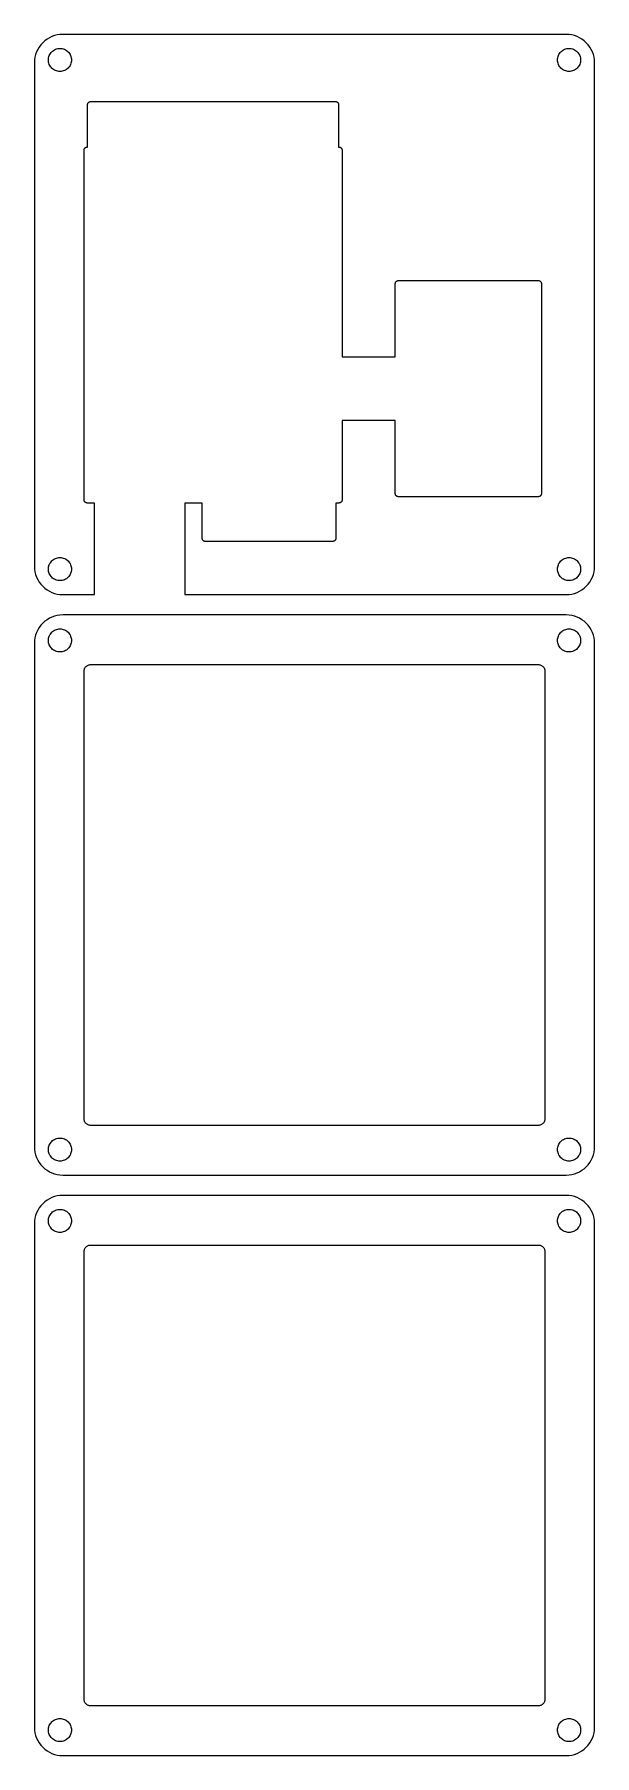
# Model space of a CAD drawing. Header units: metres. Extents: x 0 to 412, y -313 to 17.
# Drawn here: x 331.9 to 412.1, y -229.6 to 16.6 of the extents above; entities that cross this region are included whole.
import ezdxf

# ---------------------------------------------------------------- set-up
doc = ezdxf.new("R2010")
doc.units = ezdxf.units.M

msp = doc.modelspace()

# ---------------------------------------------------------------- linework, layer by layer
for p, q in [((332.869, 15.0693), (332.632, 14.7501)), ((333.136, 15.3638), (332.869, 15.0693)), ((333.431, 15.6307), (333.136, 15.3638)), ((333.75, 15.8675), (333.431, 15.6307)), ((334.091, 16.0718), (333.75, 15.8675)), ((334.45, 16.2418), (334.091, 16.0718)), ((334.824, 16.3757), (334.45, 16.2418)), ((335.21, 16.4722), (334.824, 16.3757)), ((335.603, 16.5306), (335.21, 16.4722)), ((335.999, 16.55), (335.603, 16.5306)), ((408.001, 16.55), (335.999, 16.55)), ((408.397, 16.5306), (408.001, 16.55)), ((408.79, 16.4722), (408.397, 16.5306)), ((409.176, 16.3757), (408.79, 16.4722)), ((409.55, 16.2418), (409.176, 16.3757)), ((409.909, 16.0718), (409.55, 16.2418)), ((410.25, 15.8675), (409.909, 16.0718)), ((410.569, 15.6307), (410.25, 15.8675)), ((410.864, 15.3638), (410.569, 15.6307)), ((411.131, 15.0693), (410.864, 15.3638)), ((411.368, 14.7501), (411.131, 15.0693)), ((331.969, 12.897), (331.95, 12.5012)), ((331.95, 12.5012), (331.95, -59.5012)), ((332.028, 13.2901), (331.969, 12.897)), ((332.124, 13.6757), (332.028, 13.2901)), ((332.258, 14.0499), (332.124, 13.6757)), ((332.428, 14.4092), (332.258, 14.0499)), ((332.632, 14.7501), (332.428, 14.4092)), ((333.95, 12.9), (333.958, 13.0618)), ((333.958, 12.7382), (333.95, 12.9)), ((333.958, 13.0618), (333.982, 13.2218)), ((333.982, 12.5782), (333.958, 12.7382)), ((333.982, 13.2218), (334.021, 13.379)), ((334.021, 12.421), (333.982, 12.5782)), ((334.021, 13.379), (334.076, 13.5314)), ((334.076, 12.2686), (334.021, 12.421)), ((334.076, 13.5314), (334.145, 13.6777)), ((334.145, 13.6777), (334.228, 13.8167)), ((334.228, 13.8167), (334.325, 13.9467)), ((334.325, 13.9467), (334.433, 14.0667)), ((334.433, 14.0667), (334.553, 14.1754)), ((334.553, 14.1754), (334.683, 14.2718)), ((334.683, 14.2718), (334.822, 14.3552)), ((334.822, 14.3552), (334.969, 14.4243)), ((334.969, 14.4243), (335.121, 14.4789)), ((335.121, 14.4789), (335.278, 14.5182)), ((335.278, 14.5182), (335.438, 14.542)), ((335.438, 14.542), (335.6, 14.5499)), ((335.6, 14.5499), (335.762, 14.542)), ((335.762, 14.542), (335.922, 14.5182)), ((335.922, 14.5182), (336.079, 14.4789)), ((336.079, 14.4789), (336.231, 14.4243)), ((336.231, 14.4243), (336.378, 14.3552)), ((336.378, 14.3552), (336.517, 14.2718)), ((336.517, 14.2718), (336.647, 14.1754)), ((336.647, 14.1754), (336.767, 14.0666)), ((336.767, 14.0666), (336.875, 13.9467)), ((336.875, 13.9467), (336.972, 13.8167)), ((336.972, 13.8167), (337.055, 13.6777)), ((337.055, 13.6777), (337.124, 13.5314)), ((337.124, 13.5314), (337.179, 13.379)), ((337.179, 12.421), (337.124, 12.2686)), ((337.179, 13.379), (337.218, 13.2218)), ((337.218, 12.5782), (337.179, 12.421)), ((337.218, 13.2218), (337.242, 13.0618)), ((337.242, 12.7382), (337.218, 12.5782)), ((337.242, 13.0618), (337.25, 12.9)), ((337.25, 12.9), (337.242, 12.7382)), ((406.75, 12.9), (406.758, 13.0618)), ((406.758, 12.7382), (406.75, 12.9)), ((406.758, 13.0618), (406.782, 13.2218)), ((406.782, 12.5782), (406.758, 12.7382)), ((406.782, 13.2218), (406.821, 13.379)), ((406.821, 12.421), (406.782, 12.5782)), ((406.821, 13.379), (406.876, 13.5314)), ((406.876, 12.2686), (406.821, 12.421)), ((406.876, 13.5314), (406.945, 13.6777)), ((406.945, 13.6777), (407.028, 13.8167)), ((407.028, 13.8167), (407.125, 13.9467)), ((407.125, 13.9467), (407.233, 14.0666)), ((407.233, 14.0666), (407.353, 14.1754)), ((407.353, 14.1754), (407.483, 14.2718)), ((407.483, 14.2718), (407.622, 14.3552)), ((407.622, 14.3552), (407.769, 14.4243)), ((407.769, 14.4243), (407.921, 14.4789)), ((407.921, 14.4789), (408.078, 14.5182)), ((408.078, 14.5182), (408.238, 14.542)), ((408.238, 14.542), (408.4, 14.5499)), ((408.4, 14.5499), (408.562, 14.542)), ((408.562, 14.542), (408.722, 14.5182)), ((408.722, 14.5182), (408.879, 14.4789)), ((408.879, 14.4789), (409.031, 14.4243)), ((409.031, 14.4243), (409.178, 14.3552)), ((409.178, 14.3552), (409.317, 14.2718)), ((409.317, 14.2718), (409.447, 14.1754)), ((409.447, 14.1754), (409.567, 14.0667)), ((409.567, 14.0667), (409.675, 13.9467)), ((409.675, 13.9467), (409.772, 13.8167)), ((409.772, 13.8167), (409.855, 13.6777)), ((409.855, 13.6777), (409.924, 13.5314)), ((409.924, 13.5314), (409.979, 13.379)), ((409.979, 12.421), (409.924, 12.2686)), ((409.979, 13.379), (410.018, 13.2218)), ((410.018, 12.5782), (409.979, 12.421)), ((410.018, 13.2218), (410.042, 13.0618)), ((410.042, 12.7382), (410.018, 12.5782)), ((410.042, 13.0618), (410.05, 12.9)), ((410.05, 12.9), (410.042, 12.7382)), ((411.572, 14.4092), (411.368, 14.7501)), ((411.742, 14.0499), (411.572, 14.4092)), ((411.876, 13.6757), (411.742, 14.0499)), ((411.972, 13.2901), (411.876, 13.6757)), ((412.031, 12.897), (411.972, 13.2901)), ((412.05, 12.5012), (412.031, 12.897)), ((412.05, -59.5012), (412.05, 12.5012)), ((334.145, 12.1223), (334.076, 12.2686)), ((334.228, 11.9833), (334.145, 12.1223)), ((334.325, 11.8533), (334.228, 11.9833)), ((334.433, 11.7332), (334.325, 11.8533)), ((334.553, 11.6246), (334.433, 11.7332)), ((334.683, 11.5282), (334.553, 11.6246)), ((334.822, 11.4448), (334.683, 11.5282)), ((334.969, 11.3756), (334.822, 11.4448)), ((335.121, 11.3211), (334.969, 11.3756)), ((335.278, 11.2817), (335.121, 11.3211)), ((335.438, 11.258), (335.278, 11.2817)), ((335.6, 11.2501), (335.438, 11.258)), ((335.762, 11.258), (335.6, 11.2501)), ((335.922, 11.2817), (335.762, 11.258)), ((336.079, 11.3211), (335.922, 11.2817)), ((336.231, 11.3756), (336.079, 11.3211)), ((336.378, 11.4448), (336.231, 11.3756)), ((336.517, 11.5282), (336.378, 11.4448)), ((336.647, 11.6245), (336.517, 11.5282)), ((336.767, 11.7333), (336.647, 11.6245)), ((336.875, 11.8533), (336.767, 11.7333)), ((336.972, 11.9833), (336.875, 11.8533)), ((337.055, 12.1223), (336.972, 11.9833)), ((337.124, 12.2686), (337.055, 12.1223)), ((406.945, 12.1223), (406.876, 12.2686)), ((407.028, 11.9833), (406.945, 12.1223)), ((407.125, 11.8533), (407.028, 11.9833)), ((407.233, 11.7333), (407.125, 11.8533)), ((407.353, 11.6245), (407.233, 11.7333)), ((407.483, 11.5282), (407.353, 11.6245)), ((407.622, 11.4448), (407.483, 11.5282)), ((407.769, 11.3756), (407.622, 11.4448)), ((407.921, 11.3211), (407.769, 11.3756)), ((408.078, 11.2817), (407.921, 11.3211)), ((408.238, 11.258), (408.078, 11.2817)), ((408.4, 11.2501), (408.238, 11.258)), ((408.562, 11.258), (408.4, 11.2501)), ((408.722, 11.2817), (408.562, 11.258)), ((408.879, 11.3211), (408.722, 11.2817)), ((409.031, 11.3756), (408.879, 11.3211)), ((409.178, 11.4448), (409.031, 11.3756)), ((409.317, 11.5282), (409.178, 11.4448)), ((409.447, 11.6246), (409.317, 11.5282)), ((409.567, 11.7332), (409.447, 11.6246)), ((409.675, 11.8533), (409.567, 11.7332)), ((409.772, 11.9833), (409.675, 11.8533)), ((409.855, 12.1223), (409.772, 11.9833)), ((409.924, 12.2686), (409.855, 12.1223)), ((339.55, 6.49878), (339.552, 6.54417)), ((339.55, 0.45239), (339.55, 6.49878)), ((339.552, 6.54417), (339.559, 6.58769)), ((339.559, 6.58769), (339.569, 6.63069)), ((339.569, 6.63069), (339.584, 6.67218)), ((339.584, 6.67218), (339.603, 6.71201)), ((339.603, 6.71201), (339.626, 6.75003)), ((339.626, 6.75003), (339.652, 6.78549)), ((339.652, 6.78549), (339.682, 6.81815)), ((339.682, 6.81815), (339.715, 6.84776)), ((339.715, 6.84776), (339.75, 6.87407)), ((339.75, 6.87407), (339.788, 6.89687)), ((339.788, 6.89687), (339.828, 6.9157)), ((339.828, 6.9157), (339.869, 6.93054)), ((339.869, 6.93054), (339.912, 6.94131)), ((339.912, 6.94131), (339.956, 6.94777)), ((339.956, 6.94777), (340.001, 6.95)), ((340.001, 6.95), (374.999, 6.95)), ((374.999, 6.95), (375.044, 6.94777)), ((375.044, 6.94777), (375.088, 6.94131)), ((375.088, 6.94131), (375.131, 6.93054)), ((375.131, 6.93054), (375.172, 6.9157)), ((375.172, 6.9157), (375.212, 6.89687)), ((375.212, 6.89687), (375.25, 6.87407)), ((375.25, 6.87407), (375.285, 6.84776)), ((375.285, 6.84776), (375.318, 6.81815)), ((375.318, 6.81815), (375.348, 6.78549)), ((375.348, 6.78549), (375.374, 6.75003)), ((375.374, 6.75003), (375.397, 6.71201)), ((375.397, 6.71201), (375.416, 6.67218)), ((375.416, 6.67218), (375.431, 6.63069)), ((375.431, 6.63069), (375.441, 6.58769)), ((375.441, 6.58769), (375.448, 6.54417)), ((375.448, 6.54417), (375.45, 6.49878)), ((375.45, 6.49878), (375.45, 0.45239)), ((339.05, -0.00122), (339.052, 0.04417)), ((339.052, 0.04417), (339.059, 0.08769)), ((339.059, 0.08769), (339.069, 0.13069)), ((339.069, 0.13069), (339.084, 0.17218)), ((339.084, 0.17218), (339.103, 0.21201)), ((339.103, 0.21201), (339.126, 0.25003)), ((339.126, 0.25003), (339.152, 0.28549)), ((339.152, 0.28549), (339.182, 0.31815)), ((339.182, 0.31815), (339.215, 0.34776)), ((339.215, 0.34776), (339.25, 0.37407)), ((339.25, 0.37407), (339.288, 0.39687)), ((339.288, 0.39687), (339.328, 0.41569)), ((339.328, 0.41569), (339.369, 0.43054)), ((339.369, 0.43054), (339.412, 0.44132)), ((339.412, 0.44132), (339.456, 0.44777)), ((339.456, 0.44777), (339.55, 0.45239)), ((375.45, 0.45239), (375.544, 0.44777)), ((375.544, 0.44777), (375.588, 0.44132)), ((375.588, 0.44132), (375.631, 0.43054)), ((375.631, 0.43054), (375.672, 0.41569)), ((375.672, 0.41569), (375.712, 0.39687)), ((375.712, 0.39687), (375.75, 0.37407)), ((375.75, 0.37407), (375.785, 0.34776)), ((375.785, 0.34776), (375.818, 0.31815)), ((375.818, 0.31815), (375.848, 0.28549)), ((375.848, 0.28549), (375.874, 0.25003)), ((375.874, 0.25003), (375.897, 0.21201)), ((375.897, 0.21201), (375.916, 0.17218)), ((375.916, 0.17218), (375.931, 0.13069)), ((375.931, 0.13069), (375.941, 0.08769)), ((375.941, 0.08769), (375.948, 0.04417)), ((375.948, 0.04417), (375.95, -0.00122)), ((339.05, -49.9988), (339.05, -0.00122)), ((375.95, -0.00122), (375.95, -29.55)), ((383.55, -19.1012), (383.552, -19.0558)), ((383.55, -29.55), (383.55, -19.1012)), ((383.552, -19.0558), (383.559, -19.0123)), ((383.559, -19.0123), (383.569, -18.9693)), ((383.569, -18.9693), (383.584, -18.9278)), ((383.584, -18.9278), (383.603, -18.888)), ((383.603, -18.888), (383.626, -18.85)), ((383.626, -18.85), (383.652, -18.8145)), ((383.652, -18.8145), (383.682, -18.7818)), ((383.682, -18.7818), (383.715, -18.7522)), ((383.715, -18.7522), (383.75, -18.7259)), ((383.75, -18.7259), (383.788, -18.7031)), ((383.788, -18.7031), (383.828, -18.6843)), ((383.828, -18.6843), (383.869, -18.6694)), ((383.869, -18.6694), (383.912, -18.6587)), ((383.912, -18.6587), (383.956, -18.6522)), ((383.956, -18.6522), (384.001, -18.65)), ((384.001, -18.65), (403.999, -18.65)), ((403.999, -18.65), (404.044, -18.6522)), ((404.044, -18.6522), (404.088, -18.6587)), ((404.088, -18.6587), (404.131, -18.6694)), ((404.131, -18.6694), (404.172, -18.6843)), ((404.172, -18.6843), (404.212, -18.7031)), ((404.212, -18.7031), (404.25, -18.7259)), ((404.25, -18.7259), (404.285, -18.7522)), ((404.285, -18.7522), (404.318, -18.7818)), ((404.318, -18.7818), (404.348, -18.8145)), ((404.348, -18.8145), (404.374, -18.85)), ((404.374, -18.85), (404.397, -18.888)), ((404.397, -18.888), (404.416, -18.9278)), ((404.416, -18.9278), (404.431, -18.9693)), ((404.431, -18.9693), (404.441, -19.0123)), ((404.441, -19.0123), (404.448, -19.0558)), ((404.448, -19.0558), (404.45, -19.1012)), ((404.45, -19.1012), (404.45, -49.0988)), ((375.95, -29.55), (383.55, -29.55)), ((383.55, -38.65), (375.95, -38.65)), ((375.95, -38.65), (375.95, -49.9988)), ((383.55, -49.0988), (383.55, -38.65)), ((383.552, -49.1442), (383.55, -49.0988)), ((383.559, -49.1877), (383.552, -49.1442)), ((383.569, -49.2307), (383.559, -49.1877)), ((404.441, -49.1877), (404.431, -49.2307)), ((404.448, -49.1442), (404.441, -49.1877)), ((404.45, -49.0988), (404.448, -49.1442)), ((339.052, -50.0442), (339.05, -49.9988)), ((339.059, -50.0877), (339.052, -50.0442)), ((339.069, -50.1307), (339.059, -50.0877)), ((339.084, -50.1722), (339.069, -50.1307)), ((339.103, -50.212), (339.084, -50.1722)), ((339.126, -50.25), (339.103, -50.212)), ((339.152, -50.2855), (339.126, -50.25)), ((339.182, -50.3181), (339.152, -50.2855)), ((339.215, -50.3478), (339.182, -50.3181)), ((339.25, -50.3741), (339.215, -50.3478)), ((339.288, -50.3969), (339.25, -50.3741)), ((339.328, -50.4157), (339.288, -50.3969)), ((339.369, -50.4305), (339.328, -50.4157)), ((339.412, -50.4413), (339.369, -50.4305)), ((339.456, -50.4478), (339.412, -50.4413)), ((339.501, -50.45), (339.456, -50.4478)), ((340.55, -50.45), (339.501, -50.45)), ((340.55, -63.55), (340.55, -50.45)), ((355.95, -50.45), (353.45, -50.45)), ((353.45, -50.45), (353.45, -63.55)), ((355.95, -55.4988), (355.95, -50.45)), ((375.499, -50.45), (375.05, -50.45)), ((375.05, -50.45), (375.05, -55.4988)), ((375.544, -50.4478), (375.499, -50.45)), ((375.588, -50.4413), (375.544, -50.4478)), ((375.631, -50.4305), (375.588, -50.4413)), ((375.672, -50.4157), (375.631, -50.4305)), ((375.712, -50.3969), (375.672, -50.4157)), ((375.75, -50.3741), (375.712, -50.3969)), ((375.785, -50.3478), (375.75, -50.3741)), ((375.818, -50.3181), (375.785, -50.3478)), ((375.848, -50.2855), (375.818, -50.3181)), ((375.874, -50.25), (375.848, -50.2855)), ((375.897, -50.212), (375.874, -50.25)), ((375.916, -50.1722), (375.897, -50.212)), ((375.931, -50.1307), (375.916, -50.1722)), ((375.941, -50.0877), (375.931, -50.1307)), ((375.948, -50.0442), (375.941, -50.0877)), ((375.95, -49.9988), (375.948, -50.0442)), ((383.584, -49.2722), (383.569, -49.2307)), ((383.603, -49.312), (383.584, -49.2722)), ((383.626, -49.35), (383.603, -49.312)), ((383.652, -49.3855), (383.626, -49.35)), ((383.682, -49.4181), (383.652, -49.3855)), ((383.715, -49.4478), (383.682, -49.4181)), ((383.75, -49.4741), (383.715, -49.4478)), ((383.788, -49.4969), (383.75, -49.4741)), ((383.828, -49.5157), (383.788, -49.4969)), ((383.869, -49.5305), (383.828, -49.5157)), ((383.912, -49.5413), (383.869, -49.5305)), ((383.956, -49.5478), (383.912, -49.5413)), ((384.001, -49.55), (383.956, -49.5478)), ((403.999, -49.55), (384.001, -49.55)), ((404.044, -49.5478), (403.999, -49.55)), ((404.088, -49.5413), (404.044, -49.5478)), ((404.131, -49.5305), (404.088, -49.5413)), ((404.172, -49.5157), (404.131, -49.5305)), ((404.212, -49.4969), (404.172, -49.5157)), ((404.25, -49.4741), (404.212, -49.4969)), ((404.285, -49.4478), (404.25, -49.4741)), ((404.318, -49.4181), (404.285, -49.4478)), ((404.348, -49.3855), (404.318, -49.4181)), ((404.374, -49.35), (404.348, -49.3855)), ((404.397, -49.312), (404.374, -49.35)), ((404.416, -49.2722), (404.397, -49.312)), ((404.431, -49.2307), (404.416, -49.2722)), ((355.952, -55.5442), (355.95, -55.4988)), ((355.959, -55.5877), (355.952, -55.5442)), ((355.969, -55.6307), (355.959, -55.5877)), ((355.984, -55.6722), (355.969, -55.6307)), ((356.003, -55.712), (355.984, -55.6722)), ((356.026, -55.75), (356.003, -55.712)), ((356.052, -55.7855), (356.026, -55.75)), ((356.082, -55.8181), (356.052, -55.7855)), ((356.115, -55.8478), (356.082, -55.8181)), ((356.15, -55.8741), (356.115, -55.8478)), ((356.188, -55.8969), (356.15, -55.8741)), ((356.228, -55.9157), (356.188, -55.8969)), ((356.269, -55.9305), (356.228, -55.9157)), ((356.312, -55.9413), (356.269, -55.9305)), ((356.356, -55.9478), (356.312, -55.9413)), ((356.401, -55.95), (356.356, -55.9478)), ((374.599, -55.95), (356.401, -55.95)), ((374.644, -55.9478), (374.599, -55.95)), ((374.688, -55.9413), (374.644, -55.9478)), ((374.731, -55.9305), (374.688, -55.9413)), ((374.772, -55.9157), (374.731, -55.9305)), ((374.812, -55.8969), (374.772, -55.9157)), ((374.85, -55.8741), (374.812, -55.8969)), ((374.885, -55.8478), (374.85, -55.8741)), ((374.918, -55.8181), (374.885, -55.8478)), ((374.948, -55.7855), (374.918, -55.8181)), ((374.974, -55.75), (374.948, -55.7855)), ((374.997, -55.712), (374.974, -55.75)), ((375.016, -55.6722), (374.997, -55.712)), ((375.031, -55.6307), (375.016, -55.6722)), ((375.041, -55.5877), (375.031, -55.6307)), ((375.048, -55.5442), (375.041, -55.5877)), ((375.05, -55.4988), (375.048, -55.5442)), ((334.145, -59.1223), (334.228, -58.9833)), ((334.228, -58.9833), (334.325, -58.8533)), ((334.325, -58.8533), (334.433, -58.7332)), ((334.433, -58.7332), (334.553, -58.6246)), ((334.553, -58.6246), (334.683, -58.5282)), ((334.683, -58.5282), (334.822, -58.4448)), ((334.822, -58.4448), (334.969, -58.3756)), ((334.969, -58.3756), (335.121, -58.3211)), ((335.121, -58.3211), (335.278, -58.2817)), ((335.278, -58.2817), (335.438, -58.258)), ((335.438, -58.258), (335.6, -58.2501)), ((335.6, -58.2501), (335.762, -58.258)), ((335.762, -58.258), (335.922, -58.2817)), ((335.922, -58.2817), (336.079, -58.3211)), ((336.079, -58.3211), (336.231, -58.3756)), ((336.231, -58.3756), (336.378, -58.4448)), ((336.378, -58.4448), (336.517, -58.5282)), ((336.517, -58.5282), (336.647, -58.6245)), ((336.647, -58.6245), (336.767, -58.7333)), ((336.767, -58.7333), (336.875, -58.8533)), ((336.875, -58.8533), (336.972, -58.9833)), ((336.972, -58.9833), (337.055, -59.1223)), ((406.945, -59.1223), (407.028, -58.9833)), ((407.028, -58.9833), (407.125, -58.8533)), ((407.125, -58.8533), (407.233, -58.7333)), ((407.233, -58.7333), (407.353, -58.6245)), ((407.353, -58.6245), (407.483, -58.5282)), ((407.483, -58.5282), (407.622, -58.4448)), ((407.622, -58.4448), (407.769, -58.3756)), ((407.769, -58.3756), (407.921, -58.3211)), ((407.921, -58.3211), (408.078, -58.2817)), ((408.078, -58.2817), (408.238, -58.258)), ((408.238, -58.258), (408.4, -58.2501)), ((408.4, -58.2501), (408.562, -58.258)), ((408.562, -58.258), (408.722, -58.2817)), ((408.722, -58.2817), (408.879, -58.3211)), ((408.879, -58.3211), (409.031, -58.3756)), ((409.031, -58.3756), (409.178, -58.4448)), ((409.178, -58.4448), (409.317, -58.5282)), ((409.317, -58.5282), (409.447, -58.6246)), ((409.447, -58.6246), (409.567, -58.7332)), ((409.567, -58.7332), (409.675, -58.8533)), ((409.675, -58.8533), (409.772, -58.9833)), ((409.772, -58.9833), (409.855, -59.1223)), ((331.95, -59.5012), (331.969, -59.897)), ((331.969, -59.897), (332.028, -60.2901)), ((332.028, -60.2901), (332.124, -60.6757)), ((332.124, -60.6757), (332.258, -61.0499)), ((332.258, -61.0499), (332.428, -61.4092)), ((332.428, -61.4092), (332.632, -61.7501)), ((333.95, -59.9), (333.958, -59.7382)), ((333.958, -60.0618), (333.95, -59.9)), ((333.958, -59.7382), (333.982, -59.5782)), ((333.982, -60.2218), (333.958, -60.0618)), ((333.982, -59.5782), (334.021, -59.421)), ((334.021, -60.379), (333.982, -60.2218)), ((334.021, -59.421), (334.076, -59.2686)), ((334.076, -60.5314), (334.021, -60.379)), ((334.076, -59.2686), (334.145, -59.1223)), ((334.145, -60.6777), (334.076, -60.5314)), ((334.228, -60.8167), (334.145, -60.6777)), ((334.325, -60.9467), (334.228, -60.8167)), ((334.433, -61.0667), (334.325, -60.9467)), ((334.553, -61.1754), (334.433, -61.0667)), ((334.683, -61.2718), (334.553, -61.1754)), ((334.822, -61.3552), (334.683, -61.2718)), ((334.969, -61.4243), (334.822, -61.3552)), ((335.121, -61.4789), (334.969, -61.4243)), ((335.278, -61.5182), (335.121, -61.4789)), ((335.438, -61.542), (335.278, -61.5182)), ((335.922, -61.5182), (335.762, -61.542)), ((336.079, -61.4789), (335.922, -61.5182)), ((336.231, -61.4243), (336.079, -61.4789)), ((336.378, -61.3552), (336.231, -61.4243)), ((336.517, -61.2718), (336.378, -61.3552)), ((336.647, -61.1754), (336.517, -61.2718)), ((336.767, -61.0666), (336.647, -61.1754)), ((336.875, -60.9467), (336.767, -61.0666)), ((336.972, -60.8167), (336.875, -60.9467)), ((337.055, -60.6777), (336.972, -60.8167)), ((337.055, -59.1223), (337.124, -59.2686)), ((337.124, -60.5314), (337.055, -60.6777)), ((337.124, -59.2686), (337.179, -59.421)), ((337.179, -60.379), (337.124, -60.5314)), ((337.179, -59.421), (337.218, -59.5782)), ((337.218, -60.2218), (337.179, -60.379)), ((337.218, -59.5782), (337.242, -59.7382)), ((337.242, -60.0618), (337.218, -60.2218)), ((337.242, -59.7382), (337.25, -59.9)), ((337.25, -59.9), (337.242, -60.0618)), ((406.75, -59.9), (406.758, -59.7382)), ((406.758, -60.0618), (406.75, -59.9)), ((406.758, -59.7382), (406.782, -59.5782)), ((406.782, -60.2218), (406.758, -60.0618)), ((406.782, -59.5782), (406.821, -59.421)), ((406.821, -60.379), (406.782, -60.2218)), ((406.821, -59.421), (406.876, -59.2686)), ((406.876, -60.5314), (406.821, -60.379)), ((406.876, -59.2686), (406.945, -59.1223)), ((406.945, -60.6777), (406.876, -60.5314)), ((407.028, -60.8167), (406.945, -60.6777)), ((407.125, -60.9467), (407.028, -60.8167)), ((407.233, -61.0666), (407.125, -60.9467)), ((407.353, -61.1754), (407.233, -61.0666)), ((407.483, -61.2718), (407.353, -61.1754)), ((407.622, -61.3552), (407.483, -61.2718)), ((407.769, -61.4243), (407.622, -61.3552)), ((407.921, -61.4789), (407.769, -61.4243)), ((408.078, -61.5182), (407.921, -61.4789)), ((408.238, -61.542), (408.078, -61.5182)), ((408.722, -61.5182), (408.562, -61.542)), ((408.879, -61.4789), (408.722, -61.5182)), ((409.031, -61.4243), (408.879, -61.4789)), ((409.178, -61.3552), (409.031, -61.4243)), ((409.317, -61.2718), (409.178, -61.3552)), ((409.447, -61.1754), (409.317, -61.2718)), ((409.567, -61.0667), (409.447, -61.1754)), ((409.675, -60.9467), (409.567, -61.0667)), ((409.772, -60.8167), (409.675, -60.9467)), ((409.855, -60.6777), (409.772, -60.8167)), ((409.855, -59.1223), (409.924, -59.2686)), ((409.924, -60.5314), (409.855, -60.6777)), ((409.924, -59.2686), (409.979, -59.421)), ((409.979, -60.379), (409.924, -60.5314)), ((409.979, -59.421), (410.018, -59.5782)), ((410.018, -60.2218), (409.979, -60.379)), ((410.018, -59.5782), (410.042, -59.7382)), ((410.042, -60.0618), (410.018, -60.2218)), ((410.042, -59.7382), (410.05, -59.9)), ((410.05, -59.9), (410.042, -60.0618)), ((411.368, -61.7501), (411.572, -61.4092)), ((411.572, -61.4092), (411.742, -61.0499)), ((411.742, -61.0499), (411.876, -60.6757)), ((411.876, -60.6757), (411.972, -60.2901)), ((411.972, -60.2901), (412.031, -59.897)), ((412.031, -59.897), (412.05, -59.5012)), ((332.632, -61.7501), (332.869, -62.0693)), ((332.869, -62.0693), (333.136, -62.3638)), ((333.136, -62.3638), (333.431, -62.6307)), ((333.431, -62.6307), (333.75, -62.8675)), ((333.75, -62.8675), (334.091, -63.0718)), ((334.091, -63.0718), (334.45, -63.2418)), ((334.45, -63.2418), (334.824, -63.3757)), ((334.824, -63.3757), (335.21, -63.4722)), ((335.21, -63.4722), (335.603, -63.5306)), ((335.6, -61.5499), (335.438, -61.542)), ((335.762, -61.542), (335.6, -61.5499)), ((335.603, -63.5306), (335.999, -63.55)), ((335.999, -63.55), (340.55, -63.55)), ((353.45, -63.55), (408.001, -63.55)), ((408.001, -63.55), (408.397, -63.5306)), ((408.4, -61.5499), (408.238, -61.542)), ((408.397, -63.5306), (408.79, -63.4722)), ((408.562, -61.542), (408.4, -61.5499)), ((408.79, -63.4722), (409.176, -63.3757)), ((409.176, -63.3757), (409.55, -63.2418)), ((409.55, -63.2418), (409.909, -63.0718)), ((409.909, -63.0718), (410.25, -62.8675)), ((410.25, -62.8675), (410.569, -62.6307)), ((410.569, -62.6307), (410.864, -62.3638)), ((410.864, -62.3638), (411.131, -62.0693)), ((411.131, -62.0693), (411.368, -61.7501)), ((332.428, -68.5908), (332.258, -68.9501)), ((332.632, -68.2499), (332.428, -68.5908)), ((332.869, -67.9307), (332.632, -68.2499)), ((333.136, -67.6362), (332.869, -67.9307)), ((333.431, -67.3693), (333.136, -67.6362)), ((333.75, -67.1325), (333.431, -67.3693)), ((334.091, -66.9282), (333.75, -67.1325)), ((334.45, -66.7582), (334.091, -66.9282)), ((334.433, -68.9333), (334.553, -68.8246)), ((334.824, -66.6243), (334.45, -66.7582)), ((334.553, -68.8246), (334.683, -68.7282)), ((334.683, -68.7282), (334.822, -68.6448)), ((334.822, -68.6448), (334.969, -68.5757)), ((335.21, -66.5278), (334.824, -66.6243)), ((334.969, -68.5757), (335.121, -68.5211)), ((335.121, -68.5211), (335.278, -68.4818)), ((335.603, -66.4694), (335.21, -66.5278)), ((335.278, -68.4818), (335.438, -68.458)), ((335.438, -68.458), (335.6, -68.4501)), ((335.6, -68.4501), (335.762, -68.458)), ((335.999, -66.45), (335.603, -66.4694)), ((335.762, -68.458), (335.922, -68.4818)), ((335.922, -68.4818), (336.079, -68.5211)), ((408.001, -66.45), (335.999, -66.45)), ((336.079, -68.5211), (336.231, -68.5757)), ((336.231, -68.5757), (336.378, -68.6448)), ((336.378, -68.6448), (336.517, -68.7282)), ((336.517, -68.7282), (336.647, -68.8246)), ((336.647, -68.8246), (336.767, -68.9334)), ((407.233, -68.9334), (407.353, -68.8246)), ((407.353, -68.8246), (407.483, -68.7282)), ((407.483, -68.7282), (407.622, -68.6448)), ((407.622, -68.6448), (407.769, -68.5757)), ((407.769, -68.5757), (407.921, -68.5211)), ((407.921, -68.5211), (408.078, -68.4818)), ((408.397, -66.4694), (408.001, -66.45)), ((408.078, -68.4818), (408.238, -68.458)), ((408.238, -68.458), (408.4, -68.4501)), ((408.79, -66.5278), (408.397, -66.4694)), ((408.4, -68.4501), (408.562, -68.458)), ((408.562, -68.458), (408.722, -68.4818)), ((408.722, -68.4818), (408.879, -68.5211)), ((409.176, -66.6243), (408.79, -66.5278)), ((408.879, -68.5211), (409.031, -68.5757)), ((409.031, -68.5757), (409.178, -68.6448)), ((409.55, -66.7582), (409.176, -66.6243)), ((409.178, -68.6448), (409.317, -68.7282)), ((409.317, -68.7282), (409.447, -68.8246)), ((409.447, -68.8246), (409.567, -68.9333)), ((409.909, -66.9282), (409.55, -66.7582)), ((410.25, -67.1325), (409.909, -66.9282)), ((410.569, -67.3693), (410.25, -67.1325)), ((410.864, -67.6362), (410.569, -67.3693)), ((411.131, -67.9307), (410.864, -67.6362)), ((411.368, -68.2499), (411.131, -67.9307)), ((411.572, -68.5908), (411.368, -68.2499)), ((411.742, -68.9501), (411.572, -68.5908)), ((331.969, -70.103), (331.95, -70.4988)), ((331.95, -70.4988), (331.95, -142.501)), ((332.028, -69.7099), (331.969, -70.103)), ((332.124, -69.3243), (332.028, -69.7099)), ((332.258, -68.9501), (332.124, -69.3243)), ((333.95, -70.1), (333.958, -69.9382)), ((333.958, -70.2618), (333.95, -70.1)), ((333.958, -69.9382), (333.982, -69.7782)), ((333.982, -70.4218), (333.958, -70.2618)), ((333.982, -69.7782), (334.021, -69.621)), ((334.021, -70.579), (333.982, -70.4218)), ((334.021, -69.621), (334.076, -69.4686)), ((334.076, -70.7314), (334.021, -70.579)), ((334.076, -69.4686), (334.145, -69.3223)), ((334.145, -70.8777), (334.076, -70.7314)), ((334.145, -69.3223), (334.228, -69.1833)), ((334.228, -71.0167), (334.145, -70.8777)), ((334.228, -69.1833), (334.325, -69.0533)), ((334.325, -71.1467), (334.228, -71.0167)), ((334.325, -69.0533), (334.433, -68.9333)), ((334.433, -71.2668), (334.325, -71.1467)), ((334.553, -71.3754), (334.433, -71.2668)), ((336.767, -71.2667), (336.647, -71.3755)), ((336.767, -68.9334), (336.875, -69.0533)), ((336.875, -71.1467), (336.767, -71.2667)), ((336.875, -69.0533), (336.972, -69.1833)), ((336.972, -71.0167), (336.875, -71.1467)), ((336.972, -69.1833), (337.055, -69.3223)), ((337.055, -70.8777), (336.972, -71.0167)), ((337.055, -69.3223), (337.124, -69.4686)), ((337.124, -70.7314), (337.055, -70.8777)), ((337.124, -69.4686), (337.179, -69.621)), ((337.179, -70.579), (337.124, -70.7314)), ((337.179, -69.621), (337.218, -69.7782)), ((337.218, -70.4218), (337.179, -70.579)), ((337.218, -69.7782), (337.242, -69.9382)), ((337.242, -70.2618), (337.218, -70.4218)), ((337.242, -69.9382), (337.25, -70.1)), ((337.25, -70.1), (337.242, -70.2618)), ((406.75, -70.1), (406.758, -69.9382)), ((406.758, -70.2618), (406.75, -70.1)), ((406.758, -69.9382), (406.782, -69.7782)), ((406.782, -70.4218), (406.758, -70.2618)), ((406.782, -69.7782), (406.821, -69.621)), ((406.821, -70.579), (406.782, -70.4218)), ((406.821, -69.621), (406.876, -69.4686)), ((406.876, -70.7314), (406.821, -70.579)), ((406.876, -69.4686), (406.945, -69.3223)), ((406.945, -70.8777), (406.876, -70.7314)), ((406.945, -69.3223), (407.028, -69.1833)), ((407.028, -71.0167), (406.945, -70.8777)), ((407.028, -69.1833), (407.125, -69.0533)), ((407.125, -71.1467), (407.028, -71.0167)), ((407.125, -69.0533), (407.233, -68.9334)), ((407.233, -71.2667), (407.125, -71.1467)), ((407.353, -71.3755), (407.233, -71.2667)), ((409.567, -71.2668), (409.447, -71.3754)), ((409.567, -68.9333), (409.675, -69.0533)), ((409.675, -71.1467), (409.567, -71.2668)), ((409.675, -69.0533), (409.772, -69.1833)), ((409.772, -71.0167), (409.675, -71.1467)), ((409.772, -69.1833), (409.855, -69.3223)), ((409.855, -70.8777), (409.772, -71.0167)), ((409.855, -69.3223), (409.924, -69.4686)), ((409.924, -70.7314), (409.855, -70.8777)), ((409.924, -69.4686), (409.979, -69.621)), ((409.979, -70.579), (409.924, -70.7314)), ((409.979, -69.621), (410.018, -69.7782)), ((410.018, -70.4218), (409.979, -70.579)), ((410.018, -69.7782), (410.042, -69.9382)), ((410.042, -70.2618), (410.018, -70.4218)), ((410.042, -69.9382), (410.05, -70.1)), ((410.05, -70.1), (410.042, -70.2618)), ((411.876, -69.3243), (411.742, -68.9501)), ((411.972, -69.7099), (411.876, -69.3243)), ((412.031, -70.103), (411.972, -69.7099)), ((412.05, -70.4988), (412.031, -70.103)), ((412.05, -142.501), (412.05, -70.4988)), ((334.683, -71.4718), (334.553, -71.3754)), ((334.822, -71.5552), (334.683, -71.4718)), ((334.969, -71.6244), (334.822, -71.5552)), ((335.121, -71.6789), (334.969, -71.6244)), ((335.278, -71.7183), (335.121, -71.6789)), ((335.438, -71.742), (335.278, -71.7183)), ((335.6, -71.7499), (335.438, -71.742)), ((335.762, -71.742), (335.6, -71.7499)), ((335.922, -71.7183), (335.762, -71.742)), ((336.079, -71.6789), (335.922, -71.7183)), ((336.231, -71.6244), (336.079, -71.6789)), ((336.378, -71.5552), (336.231, -71.6244)), ((336.517, -71.4718), (336.378, -71.5552)), ((336.647, -71.3755), (336.517, -71.4718)), ((339.266, -73.8974), (339.328, -73.8283)), ((339.328, -73.8283), (339.397, -73.7657)), ((339.397, -73.7657), (339.472, -73.7102)), ((339.472, -73.7102), (339.552, -73.6622)), ((339.552, -73.6622), (339.636, -73.6224)), ((339.636, -73.6224), (339.724, -73.591)), ((339.724, -73.591), (339.815, -73.5683)), ((339.815, -73.5683), (339.907, -73.5546)), ((339.907, -73.5546), (340.001, -73.55)), ((340.001, -73.55), (403.999, -73.55)), ((403.999, -73.55), (404.093, -73.5546)), ((404.093, -73.5546), (404.185, -73.5683)), ((404.185, -73.5683), (404.276, -73.591)), ((404.276, -73.591), (404.364, -73.6224)), ((404.364, -73.6224), (404.448, -73.6622)), ((404.448, -73.6622), (404.528, -73.7102)), ((404.528, -73.7102), (404.603, -73.7657)), ((404.603, -73.7657), (404.672, -73.8283)), ((404.672, -73.8283), (404.734, -73.8974)), ((407.483, -71.4718), (407.353, -71.3755)), ((407.622, -71.5552), (407.483, -71.4718)), ((407.769, -71.6244), (407.622, -71.5552)), ((407.921, -71.6789), (407.769, -71.6244)), ((408.078, -71.7183), (407.921, -71.6789)), ((408.238, -71.742), (408.078, -71.7183)), ((408.4, -71.7499), (408.238, -71.742)), ((408.562, -71.742), (408.4, -71.7499)), ((408.722, -71.7183), (408.562, -71.742)), ((408.879, -71.6789), (408.722, -71.7183)), ((409.031, -71.6244), (408.879, -71.6789)), ((409.178, -71.5552), (409.031, -71.6244)), ((409.317, -71.4718), (409.178, -71.5552)), ((409.447, -71.3754), (409.317, -71.4718)), ((339.05, -74.5012), (339.055, -74.4068)), ((339.05, -138.499), (339.05, -74.5012)), ((339.055, -74.4068), (339.068, -74.3148)), ((339.068, -74.3148), (339.091, -74.2242)), ((339.091, -74.2242), (339.122, -74.1365)), ((339.122, -74.1365), (339.162, -74.0523)), ((339.162, -74.0523), (339.21, -73.9722)), ((339.21, -73.9722), (339.266, -73.8974)), ((404.734, -73.8974), (404.79, -73.9722)), ((404.79, -73.9722), (404.838, -74.0523)), ((404.838, -74.0523), (404.878, -74.1365)), ((404.878, -74.1365), (404.909, -74.2242)), ((404.909, -74.2242), (404.932, -74.3148)), ((404.932, -74.3148), (404.945, -74.4068)), ((404.945, -74.4068), (404.95, -74.5012)), ((404.95, -74.5012), (404.95, -138.499)), ((339.055, -138.593), (339.05, -138.499)), ((339.068, -138.685), (339.055, -138.593)), ((339.091, -138.776), (339.068, -138.685)), ((339.122, -138.864), (339.091, -138.776)), ((339.162, -138.948), (339.122, -138.864)), ((339.21, -139.028), (339.162, -138.948)), ((339.266, -139.103), (339.21, -139.028)), ((339.328, -139.172), (339.266, -139.103)), ((339.397, -139.234), (339.328, -139.172)), ((339.472, -139.29), (339.397, -139.234)), ((339.552, -139.338), (339.472, -139.29)), ((339.636, -139.378), (339.552, -139.338)), ((339.724, -139.409), (339.636, -139.378)), ((339.815, -139.432), (339.724, -139.409)), ((339.907, -139.445), (339.815, -139.432)), ((340.001, -139.45), (339.907, -139.445)), ((403.999, -139.45), (340.001, -139.45)), ((404.093, -139.445), (403.999, -139.45)), ((404.185, -139.432), (404.093, -139.445)), ((404.276, -139.409), (404.185, -139.432)), ((404.364, -139.378), (404.276, -139.409)), ((404.448, -139.338), (404.364, -139.378)), ((404.528, -139.29), (404.448, -139.338)), ((404.603, -139.234), (404.528, -139.29)), ((404.672, -139.172), (404.603, -139.234)), ((404.734, -139.103), (404.672, -139.172)), ((404.79, -139.028), (404.734, -139.103)), ((404.838, -138.948), (404.79, -139.028)), ((404.878, -138.864), (404.838, -138.948)), ((404.909, -138.776), (404.878, -138.864)), ((404.932, -138.685), (404.909, -138.776)), ((404.945, -138.593), (404.932, -138.685)), ((404.95, -138.499), (404.945, -138.593)), ((331.95, -142.501), (331.969, -142.897)), ((333.95, -142.9), (333.958, -142.738)), ((333.958, -142.738), (333.982, -142.578)), ((333.982, -142.578), (334.021, -142.421)), ((334.021, -142.421), (334.076, -142.269)), ((334.076, -142.269), (334.145, -142.122)), ((334.145, -142.122), (334.228, -141.983)), ((334.228, -141.983), (334.325, -141.853)), ((334.325, -141.853), (334.433, -141.733)), ((334.433, -141.733), (334.553, -141.625)), ((334.553, -141.625), (334.683, -141.528)), ((334.683, -141.528), (334.822, -141.445)), ((334.822, -141.445), (334.969, -141.376)), ((334.969, -141.376), (335.121, -141.321)), ((335.121, -141.321), (335.278, -141.282)), ((335.278, -141.282), (335.438, -141.258)), ((335.438, -141.258), (335.6, -141.25)), ((335.6, -141.25), (335.762, -141.258)), ((335.762, -141.258), (335.922, -141.282)), ((335.922, -141.282), (336.079, -141.321)), ((336.079, -141.321), (336.231, -141.376)), ((336.231, -141.376), (336.378, -141.445)), ((336.378, -141.445), (336.517, -141.528)), ((336.517, -141.528), (336.647, -141.625)), ((336.647, -141.625), (336.767, -141.733)), ((336.767, -141.733), (336.875, -141.853)), ((336.875, -141.853), (336.972, -141.983)), ((336.972, -141.983), (337.055, -142.122)), ((337.055, -142.122), (337.124, -142.269)), ((337.124, -142.269), (337.179, -142.421)), ((337.179, -142.421), (337.218, -142.578)), ((337.218, -142.578), (337.242, -142.738)), ((337.242, -142.738), (337.25, -142.9)), ((406.75, -142.9), (406.758, -142.738)), ((406.758, -142.738), (406.782, -142.578)), ((406.782, -142.578), (406.821, -142.421)), ((406.821, -142.421), (406.876, -142.269)), ((406.876, -142.269), (406.945, -142.122)), ((406.945, -142.122), (407.028, -141.983)), ((407.028, -141.983), (407.125, -141.853)), ((407.125, -141.853), (407.233, -141.733)), ((407.233, -141.733), (407.353, -141.625)), ((407.353, -141.625), (407.483, -141.528)), ((407.483, -141.528), (407.622, -141.445)), ((407.622, -141.445), (407.769, -141.376)), ((407.769, -141.376), (407.921, -141.321)), ((407.921, -141.321), (408.078, -141.282)), ((408.078, -141.282), (408.238, -141.258)), ((408.238, -141.258), (408.4, -141.25)), ((408.4, -141.25), (408.562, -141.258)), ((408.562, -141.258), (408.722, -141.282)), ((408.722, -141.282), (408.879, -141.321)), ((408.879, -141.321), (409.031, -141.376)), ((409.031, -141.376), (409.178, -141.445)), ((409.178, -141.445), (409.317, -141.528)), ((409.317, -141.528), (409.447, -141.625)), ((409.447, -141.625), (409.567, -141.733)), ((409.567, -141.733), (409.675, -141.853)), ((409.675, -141.853), (409.772, -141.983)), ((409.772, -141.983), (409.855, -142.122)), ((409.855, -142.122), (409.924, -142.269)), ((409.924, -142.269), (409.979, -142.421)), ((409.979, -142.421), (410.018, -142.578)), ((410.018, -142.578), (410.042, -142.738)), ((410.042, -142.738), (410.05, -142.9)), ((412.031, -142.897), (412.05, -142.501)), ((331.969, -142.897), (332.028, -143.29)), ((332.028, -143.29), (332.124, -143.676)), ((332.124, -143.676), (332.258, -144.05)), ((332.258, -144.05), (332.428, -144.409)), ((332.428, -144.409), (332.632, -144.75)), ((332.632, -144.75), (332.869, -145.069)), ((332.869, -145.069), (333.136, -145.364)), ((333.958, -143.062), (333.95, -142.9)), ((333.982, -143.222), (333.958, -143.062)), ((334.021, -143.379), (333.982, -143.222)), ((334.076, -143.531), (334.021, -143.379)), ((334.145, -143.678), (334.076, -143.531)), ((334.228, -143.817), (334.145, -143.678)), ((334.325, -143.947), (334.228, -143.817)), ((334.433, -144.067), (334.325, -143.947)), ((334.553, -144.175), (334.433, -144.067)), ((334.683, -144.272), (334.553, -144.175)), ((334.822, -144.355), (334.683, -144.272)), ((334.969, -144.424), (334.822, -144.355)), ((335.121, -144.479), (334.969, -144.424)), ((335.278, -144.518), (335.121, -144.479)), ((335.438, -144.542), (335.278, -144.518)), ((335.6, -144.55), (335.438, -144.542)), ((335.762, -144.542), (335.6, -144.55)), ((335.922, -144.518), (335.762, -144.542)), ((336.079, -144.479), (335.922, -144.518)), ((336.231, -144.424), (336.079, -144.479)), ((336.378, -144.355), (336.231, -144.424)), ((336.517, -144.272), (336.378, -144.355)), ((336.647, -144.175), (336.517, -144.272)), ((336.767, -144.067), (336.647, -144.175)), ((336.875, -143.947), (336.767, -144.067)), ((336.972, -143.817), (336.875, -143.947)), ((337.055, -143.678), (336.972, -143.817)), ((337.124, -143.531), (337.055, -143.678)), ((337.179, -143.379), (337.124, -143.531)), ((337.218, -143.222), (337.179, -143.379)), ((337.242, -143.062), (337.218, -143.222)), ((337.25, -142.9), (337.242, -143.062)), ((406.758, -143.062), (406.75, -142.9)), ((406.782, -143.222), (406.758, -143.062)), ((406.821, -143.379), (406.782, -143.222)), ((406.876, -143.531), (406.821, -143.379)), ((406.945, -143.678), (406.876, -143.531)), ((407.028, -143.817), (406.945, -143.678)), ((407.125, -143.947), (407.028, -143.817)), ((407.233, -144.067), (407.125, -143.947)), ((407.353, -144.175), (407.233, -144.067)), ((407.483, -144.272), (407.353, -144.175)), ((407.622, -144.355), (407.483, -144.272)), ((407.769, -144.424), (407.622, -144.355)), ((407.921, -144.479), (407.769, -144.424)), ((408.078, -144.518), (407.921, -144.479)), ((408.238, -144.542), (408.078, -144.518)), ((408.4, -144.55), (408.238, -144.542)), ((408.562, -144.542), (408.4, -144.55)), ((408.722, -144.518), (408.562, -144.542)), ((408.879, -144.479), (408.722, -144.518)), ((409.031, -144.424), (408.879, -144.479)), ((409.178, -144.355), (409.031, -144.424)), ((409.317, -144.272), (409.178, -144.355)), ((409.447, -144.175), (409.317, -144.272)), ((409.567, -144.067), (409.447, -144.175)), ((409.675, -143.947), (409.567, -144.067)), ((409.772, -143.817), (409.675, -143.947)), ((409.855, -143.678), (409.772, -143.817)), ((409.924, -143.531), (409.855, -143.678)), ((409.979, -143.379), (409.924, -143.531)), ((410.018, -143.222), (409.979, -143.379)), ((410.042, -143.062), (410.018, -143.222)), ((410.05, -142.9), (410.042, -143.062)), ((410.864, -145.364), (411.131, -145.069)), ((411.131, -145.069), (411.368, -144.75)), ((411.368, -144.75), (411.572, -144.409)), ((411.572, -144.409), (411.742, -144.05)), ((411.742, -144.05), (411.876, -143.676)), ((411.876, -143.676), (411.972, -143.29)), ((411.972, -143.29), (412.031, -142.897)), ((333.136, -145.364), (333.431, -145.631)), ((333.431, -145.631), (333.75, -145.868)), ((333.75, -145.868), (334.091, -146.072)), ((334.091, -146.072), (334.45, -146.242)), ((334.45, -146.242), (334.824, -146.376)), ((334.824, -146.376), (335.21, -146.472)), ((335.21, -146.472), (335.603, -146.531)), ((335.603, -146.531), (335.999, -146.55)), ((335.999, -146.55), (408.001, -146.55)), ((408.001, -146.55), (408.397, -146.531)), ((408.397, -146.531), (408.79, -146.472)), ((408.79, -146.472), (409.176, -146.376)), ((409.176, -146.376), (409.55, -146.242)), ((409.55, -146.242), (409.909, -146.072)), ((409.909, -146.072), (410.25, -145.868)), ((410.25, -145.868), (410.569, -145.631)), ((410.569, -145.631), (410.864, -145.364)), ((334.091, -149.928), (333.75, -150.132)), ((334.45, -149.758), (334.091, -149.928)), ((334.824, -149.624), (334.45, -149.758)), ((335.21, -149.528), (334.824, -149.624)), ((335.603, -149.469), (335.21, -149.528)), ((335.999, -149.45), (335.603, -149.469)), ((408.001, -149.45), (335.999, -149.45)), ((408.397, -149.469), (408.001, -149.45)), ((408.79, -149.528), (408.397, -149.469)), ((409.176, -149.624), (408.79, -149.528)), ((409.55, -149.758), (409.176, -149.624)), ((409.909, -149.928), (409.55, -149.758)), ((410.25, -150.132), (409.909, -149.928)), ((332.124, -152.324), (332.028, -152.71)), ((332.258, -151.95), (332.124, -152.324)), ((332.428, -151.591), (332.258, -151.95)), ((332.632, -151.25), (332.428, -151.591)), ((332.869, -150.931), (332.632, -151.25)), ((333.136, -150.636), (332.869, -150.931)), ((333.431, -150.369), (333.136, -150.636)), ((333.75, -150.132), (333.431, -150.369)), ((334.021, -152.621), (334.076, -152.469)), ((334.076, -152.469), (334.145, -152.322)), ((334.145, -152.322), (334.228, -152.183)), ((334.228, -152.183), (334.325, -152.053)), ((334.325, -152.053), (334.433, -151.933)), ((334.433, -151.933), (334.553, -151.825)), ((334.553, -151.825), (334.683, -151.728)), ((334.683, -151.728), (334.822, -151.645)), ((334.822, -151.645), (334.969, -151.576)), ((334.969, -151.576), (335.121, -151.521)), ((335.121, -151.521), (335.278, -151.482)), ((335.278, -151.482), (335.438, -151.458)), ((335.438, -151.458), (335.6, -151.45)), ((335.6, -151.45), (335.762, -151.458)), ((335.762, -151.458), (335.922, -151.482)), ((335.922, -151.482), (336.079, -151.521)), ((336.079, -151.521), (336.231, -151.576)), ((336.231, -151.576), (336.378, -151.645)), ((336.378, -151.645), (336.517, -151.728)), ((336.517, -151.728), (336.647, -151.825)), ((336.647, -151.825), (336.767, -151.933)), ((336.767, -151.933), (336.875, -152.053)), ((336.875, -152.053), (336.972, -152.183)), ((336.972, -152.183), (337.055, -152.322)), ((337.055, -152.322), (337.124, -152.469)), ((337.124, -152.469), (337.179, -152.621)), ((406.821, -152.621), (406.876, -152.469)), ((406.876, -152.469), (406.945, -152.322)), ((406.945, -152.322), (407.028, -152.183)), ((407.028, -152.183), (407.125, -152.053)), ((407.125, -152.053), (407.233, -151.933)), ((407.233, -151.933), (407.353, -151.825)), ((407.353, -151.825), (407.483, -151.728)), ((407.483, -151.728), (407.622, -151.645)), ((407.622, -151.645), (407.769, -151.576)), ((407.769, -151.576), (407.921, -151.521)), ((407.921, -151.521), (408.078, -151.482)), ((408.078, -151.482), (408.238, -151.458)), ((408.238, -151.458), (408.4, -151.45)), ((408.4, -151.45), (408.562, -151.458)), ((408.562, -151.458), (408.722, -151.482)), ((408.722, -151.482), (408.879, -151.521)), ((408.879, -151.521), (409.031, -151.576)), ((409.031, -151.576), (409.178, -151.645)), ((409.178, -151.645), (409.317, -151.728)), ((409.317, -151.728), (409.447, -151.825)), ((409.447, -151.825), (409.567, -151.933)), ((409.567, -151.933), (409.675, -152.053)), ((409.675, -152.053), (409.772, -152.183)), ((409.772, -152.183), (409.855, -152.322)), ((409.855, -152.322), (409.924, -152.469)), ((409.924, -152.469), (409.979, -152.621)), ((410.569, -150.369), (410.25, -150.132)), ((410.864, -150.636), (410.569, -150.369)), ((411.131, -150.931), (410.864, -150.636)), ((411.368, -151.25), (411.131, -150.931)), ((411.572, -151.591), (411.368, -151.25)), ((411.742, -151.95), (411.572, -151.591)), ((411.876, -152.324), (411.742, -151.95)), ((411.972, -152.71), (411.876, -152.324)), ((331.969, -153.103), (331.95, -153.499)), ((331.95, -153.499), (331.95, -225.501)), ((332.028, -152.71), (331.969, -153.103)), ((333.95, -153.1), (333.958, -152.938)), ((333.958, -153.262), (333.95, -153.1)), ((333.958, -152.938), (333.982, -152.778)), ((333.982, -153.422), (333.958, -153.262)), ((333.982, -152.778), (334.021, -152.621)), ((334.021, -153.579), (333.982, -153.422)), ((334.076, -153.731), (334.021, -153.579)), ((334.145, -153.878), (334.076, -153.731)), ((334.228, -154.017), (334.145, -153.878)), ((334.325, -154.147), (334.228, -154.017)), ((334.433, -154.267), (334.325, -154.147)), ((334.553, -154.375), (334.433, -154.267)), ((334.683, -154.472), (334.553, -154.375)), ((334.822, -154.555), (334.683, -154.472)), ((334.969, -154.624), (334.822, -154.555)), ((335.121, -154.679), (334.969, -154.624)), ((335.278, -154.718), (335.121, -154.679)), ((335.438, -154.742), (335.278, -154.718)), ((335.6, -154.75), (335.438, -154.742)), ((335.762, -154.742), (335.6, -154.75)), ((335.922, -154.718), (335.762, -154.742)), ((336.079, -154.679), (335.922, -154.718)), ((336.231, -154.624), (336.079, -154.679)), ((336.378, -154.555), (336.231, -154.624)), ((336.517, -154.472), (336.378, -154.555)), ((336.647, -154.375), (336.517, -154.472)), ((336.767, -154.267), (336.647, -154.375)), ((336.875, -154.147), (336.767, -154.267)), ((336.972, -154.017), (336.875, -154.147)), ((337.055, -153.878), (336.972, -154.017)), ((337.124, -153.731), (337.055, -153.878)), ((337.179, -153.579), (337.124, -153.731)), ((337.179, -152.621), (337.218, -152.778)), ((337.218, -153.422), (337.179, -153.579)), ((337.218, -152.778), (337.242, -152.938)), ((337.242, -153.262), (337.218, -153.422)), ((337.242, -152.938), (337.25, -153.1)), ((337.25, -153.1), (337.242, -153.262)), ((406.75, -153.1), (406.758, -152.938)), ((406.758, -153.262), (406.75, -153.1)), ((406.758, -152.938), (406.782, -152.778)), ((406.782, -153.422), (406.758, -153.262)), ((406.782, -152.778), (406.821, -152.621)), ((406.821, -153.579), (406.782, -153.422)), ((406.876, -153.731), (406.821, -153.579)), ((406.945, -153.878), (406.876, -153.731)), ((407.028, -154.017), (406.945, -153.878)), ((407.125, -154.147), (407.028, -154.017)), ((407.233, -154.267), (407.125, -154.147)), ((407.353, -154.375), (407.233, -154.267)), ((407.483, -154.472), (407.353, -154.375)), ((407.622, -154.555), (407.483, -154.472)), ((407.769, -154.624), (407.622, -154.555)), ((407.921, -154.679), (407.769, -154.624)), ((408.078, -154.718), (407.921, -154.679)), ((408.238, -154.742), (408.078, -154.718)), ((408.4, -154.75), (408.238, -154.742)), ((408.562, -154.742), (408.4, -154.75)), ((408.722, -154.718), (408.562, -154.742)), ((408.879, -154.679), (408.722, -154.718)), ((409.031, -154.624), (408.879, -154.679)), ((409.178, -154.555), (409.031, -154.624)), ((409.317, -154.472), (409.178, -154.555)), ((409.447, -154.375), (409.317, -154.472)), ((409.567, -154.267), (409.447, -154.375)), ((409.675, -154.147), (409.567, -154.267)), ((409.772, -154.017), (409.675, -154.147)), ((409.855, -153.878), (409.772, -154.017)), ((409.924, -153.731), (409.855, -153.878)), ((409.979, -153.579), (409.924, -153.731)), ((409.979, -152.621), (410.018, -152.778)), ((410.018, -153.422), (409.979, -153.579)), ((410.018, -152.778), (410.042, -152.938)), ((410.042, -153.262), (410.018, -153.422)), ((410.042, -152.938), (410.05, -153.1)), ((410.05, -153.1), (410.042, -153.262)), ((412.031, -153.103), (411.972, -152.71)), ((412.05, -153.499), (412.031, -153.103)), ((412.05, -225.501), (412.05, -153.499)), ((339.05, -157.501), (339.055, -157.407)), ((339.05, -221.499), (339.05, -157.501)), ((339.055, -157.407), (339.068, -157.315)), ((339.068, -157.315), (339.091, -157.224)), ((339.091, -157.224), (339.122, -157.136)), ((339.122, -157.136), (339.162, -157.052)), ((339.162, -157.052), (339.21, -156.972)), ((339.21, -156.972), (339.266, -156.897)), ((339.266, -156.897), (339.328, -156.828)), ((339.328, -156.828), (339.397, -156.766)), ((339.397, -156.766), (339.472, -156.71)), ((339.472, -156.71), (339.552, -156.662)), ((339.552, -156.662), (339.636, -156.622)), ((339.636, -156.622), (339.724, -156.591)), ((339.724, -156.591), (339.815, -156.568)), ((339.815, -156.568), (339.907, -156.555)), ((339.907, -156.555), (340.001, -156.55)), ((340.001, -156.55), (403.999, -156.55)), ((403.999, -156.55), (404.093, -156.555)), ((404.093, -156.555), (404.185, -156.568)), ((404.185, -156.568), (404.276, -156.591)), ((404.276, -156.591), (404.364, -156.622)), ((404.364, -156.622), (404.448, -156.662)), ((404.448, -156.662), (404.528, -156.71)), ((404.528, -156.71), (404.603, -156.766)), ((404.603, -156.766), (404.672, -156.828)), ((404.672, -156.828), (404.734, -156.897)), ((404.734, -156.897), (404.79, -156.972)), ((404.79, -156.972), (404.838, -157.052)), ((404.838, -157.052), (404.878, -157.136)), ((404.878, -157.136), (404.909, -157.224)), ((404.909, -157.224), (404.932, -157.315)), ((404.932, -157.315), (404.945, -157.407)), ((404.945, -157.407), (404.95, -157.501)), ((404.95, -157.501), (404.95, -221.499)), ((339.055, -221.593), (339.05, -221.499)), ((339.068, -221.685), (339.055, -221.593)), ((339.091, -221.776), (339.068, -221.685)), ((339.122, -221.864), (339.091, -221.776)), ((339.162, -221.948), (339.122, -221.864)), ((339.21, -222.028), (339.162, -221.948)), ((339.266, -222.103), (339.21, -222.028)), ((339.328, -222.172), (339.266, -222.103)), ((339.397, -222.234), (339.328, -222.172)), ((339.472, -222.29), (339.397, -222.234)), ((339.552, -222.338), (339.472, -222.29)), ((339.636, -222.378), (339.552, -222.338)), ((339.724, -222.409), (339.636, -222.378)), ((339.815, -222.432), (339.724, -222.409)), ((339.907, -222.445), (339.815, -222.432)), ((340.001, -222.45), (339.907, -222.445)), ((403.999, -222.45), (340.001, -222.45)), ((404.093, -222.445), (403.999, -222.45)), ((404.185, -222.432), (404.093, -222.445)), ((404.276, -222.409), (404.185, -222.432)), ((404.364, -222.378), (404.276, -222.409)), ((404.448, -222.338), (404.364, -222.378)), ((404.528, -222.29), (404.448, -222.338)), ((404.603, -222.234), (404.528, -222.29)), ((404.672, -222.172), (404.603, -222.234)), ((404.734, -222.103), (404.672, -222.172)), ((404.79, -222.028), (404.734, -222.103)), ((404.838, -221.948), (404.79, -222.028)), ((404.878, -221.864), (404.838, -221.948)), ((404.909, -221.776), (404.878, -221.864)), ((404.932, -221.685), (404.909, -221.776)), ((404.945, -221.593), (404.932, -221.685)), ((404.95, -221.499), (404.945, -221.593)), ((331.95, -225.501), (331.969, -225.897)), ((331.969, -225.897), (332.028, -226.29)), ((332.028, -226.29), (332.124, -226.676)), ((333.95, -225.9), (333.958, -225.738)), ((333.958, -226.062), (333.95, -225.9)), ((333.958, -225.738), (333.982, -225.578)), ((333.982, -226.222), (333.958, -226.062)), ((333.982, -225.578), (334.021, -225.421)), ((334.021, -226.379), (333.982, -226.222)), ((334.021, -225.421), (334.076, -225.269)), ((334.076, -226.531), (334.021, -226.379)), ((334.076, -225.269), (334.145, -225.122)), ((334.145, -225.122), (334.228, -224.983)), ((334.228, -224.983), (334.325, -224.853)), ((334.325, -224.853), (334.433, -224.733)), ((334.433, -224.733), (334.553, -224.625)), ((334.553, -224.625), (334.683, -224.528)), ((334.683, -224.528), (334.822, -224.445)), ((334.822, -224.445), (334.969, -224.376)), ((334.969, -224.376), (335.121, -224.321)), ((335.121, -224.321), (335.278, -224.282)), ((335.278, -224.282), (335.438, -224.258)), ((335.438, -224.258), (335.6, -224.25)), ((335.6, -224.25), (335.762, -224.258)), ((335.762, -224.258), (335.922, -224.282)), ((335.922, -224.282), (336.079, -224.321)), ((336.079, -224.321), (336.231, -224.376)), ((336.231, -224.376), (336.378, -224.445)), ((336.378, -224.445), (336.517, -224.528)), ((336.517, -224.528), (336.647, -224.625)), ((336.647, -224.625), (336.767, -224.733)), ((336.767, -224.733), (336.875, -224.853)), ((336.875, -224.853), (336.972, -224.983)), ((336.972, -224.983), (337.055, -225.122)), ((337.055, -225.122), (337.124, -225.269)), ((337.124, -225.269), (337.179, -225.421)), ((337.179, -226.379), (337.124, -226.531)), ((337.179, -225.421), (337.218, -225.578)), ((337.218, -226.222), (337.179, -226.379)), ((337.218, -225.578), (337.242, -225.738)), ((337.242, -226.062), (337.218, -226.222)), ((337.242, -225.738), (337.25, -225.9)), ((337.25, -225.9), (337.242, -226.062)), ((406.75, -225.9), (406.758, -225.738)), ((406.758, -226.062), (406.75, -225.9)), ((406.758, -225.738), (406.782, -225.578)), ((406.782, -226.222), (406.758, -226.062)), ((406.782, -225.578), (406.821, -225.421)), ((406.821, -226.379), (406.782, -226.222)), ((406.821, -225.421), (406.876, -225.269)), ((406.876, -226.531), (406.821, -226.379)), ((406.876, -225.269), (406.945, -225.122)), ((406.945, -225.122), (407.028, -224.983)), ((407.028, -224.983), (407.125, -224.853)), ((407.125, -224.853), (407.233, -224.733)), ((407.233, -224.733), (407.353, -224.625)), ((407.353, -224.625), (407.483, -224.528)), ((407.483, -224.528), (407.622, -224.445)), ((407.622, -224.445), (407.769, -224.376)), ((407.769, -224.376), (407.921, -224.321)), ((407.921, -224.321), (408.078, -224.282)), ((408.078, -224.282), (408.238, -224.258)), ((408.238, -224.258), (408.4, -224.25)), ((408.4, -224.25), (408.562, -224.258)), ((408.562, -224.258), (408.722, -224.282)), ((408.722, -224.282), (408.879, -224.321)), ((408.879, -224.321), (409.031, -224.376)), ((409.031, -224.376), (409.178, -224.445)), ((409.178, -224.445), (409.317, -224.528)), ((409.317, -224.528), (409.447, -224.625)), ((409.447, -224.625), (409.567, -224.733)), ((409.567, -224.733), (409.675, -224.853)), ((409.675, -224.853), (409.772, -224.983)), ((409.772, -224.983), (409.855, -225.122)), ((409.855, -225.122), (409.924, -225.269)), ((409.924, -225.269), (409.979, -225.421)), ((409.979, -226.379), (409.924, -226.531)), ((409.979, -225.421), (410.018, -225.578)), ((410.018, -226.222), (409.979, -226.379)), ((410.018, -225.578), (410.042, -225.738)), ((410.042, -226.062), (410.018, -226.222)), ((410.042, -225.738), (410.05, -225.9)), ((410.05, -225.9), (410.042, -226.062)), ((411.876, -226.676), (411.972, -226.29)), ((411.972, -226.29), (412.031, -225.897)), ((412.031, -225.897), (412.05, -225.501)), ((332.124, -226.676), (332.258, -227.05)), ((332.258, -227.05), (332.428, -227.409)), ((332.428, -227.409), (332.632, -227.75)), ((332.632, -227.75), (332.869, -228.069)), ((332.869, -228.069), (333.136, -228.364)), ((333.136, -228.364), (333.431, -228.631)), ((333.431, -228.631), (333.75, -228.868)), ((333.75, -228.868), (334.091, -229.072)), ((334.145, -226.678), (334.076, -226.531)), ((334.228, -226.817), (334.145, -226.678)), ((334.325, -226.947), (334.228, -226.817)), ((334.433, -227.067), (334.325, -226.947)), ((334.553, -227.175), (334.433, -227.067)), ((334.683, -227.272), (334.553, -227.175)), ((334.822, -227.355), (334.683, -227.272)), ((334.969, -227.424), (334.822, -227.355)), ((335.121, -227.479), (334.969, -227.424)), ((335.278, -227.518), (335.121, -227.479)), ((335.438, -227.542), (335.278, -227.518)), ((335.6, -227.55), (335.438, -227.542)), ((335.762, -227.542), (335.6, -227.55)), ((335.922, -227.518), (335.762, -227.542)), ((336.079, -227.479), (335.922, -227.518)), ((336.231, -227.424), (336.079, -227.479)), ((336.378, -227.355), (336.231, -227.424)), ((336.517, -227.272), (336.378, -227.355)), ((336.647, -227.175), (336.517, -227.272)), ((336.767, -227.067), (336.647, -227.175)), ((336.875, -226.947), (336.767, -227.067)), ((336.972, -226.817), (336.875, -226.947)), ((337.055, -226.678), (336.972, -226.817)), ((337.124, -226.531), (337.055, -226.678)), ((406.945, -226.678), (406.876, -226.531)), ((407.028, -226.817), (406.945, -226.678)), ((407.125, -226.947), (407.028, -226.817)), ((407.233, -227.067), (407.125, -226.947)), ((407.353, -227.175), (407.233, -227.067)), ((407.483, -227.272), (407.353, -227.175)), ((407.622, -227.355), (407.483, -227.272)), ((407.769, -227.424), (407.622, -227.355)), ((407.921, -227.479), (407.769, -227.424)), ((408.078, -227.518), (407.921, -227.479)), ((408.238, -227.542), (408.078, -227.518)), ((408.4, -227.55), (408.238, -227.542)), ((408.562, -227.542), (408.4, -227.55)), ((408.722, -227.518), (408.562, -227.542)), ((408.879, -227.479), (408.722, -227.518)), ((409.031, -227.424), (408.879, -227.479)), ((409.178, -227.355), (409.031, -227.424)), ((409.317, -227.272), (409.178, -227.355)), ((409.447, -227.175), (409.317, -227.272)), ((409.567, -227.067), (409.447, -227.175)), ((409.675, -226.947), (409.567, -227.067)), ((409.772, -226.817), (409.675, -226.947)), ((409.855, -226.678), (409.772, -226.817)), ((409.924, -226.531), (409.855, -226.678)), ((409.909, -229.072), (410.25, -228.868)), ((410.25, -228.868), (410.569, -228.631)), ((410.569, -228.631), (410.864, -228.364)), ((410.864, -228.364), (411.131, -228.069)), ((411.131, -228.069), (411.368, -227.75)), ((411.368, -227.75), (411.572, -227.409)), ((411.572, -227.409), (411.742, -227.05)), ((411.742, -227.05), (411.876, -226.676)), ((334.091, -229.072), (334.45, -229.242)), ((334.45, -229.242), (334.824, -229.376)), ((334.824, -229.376), (335.21, -229.472)), ((335.21, -229.472), (335.603, -229.531)), ((335.603, -229.531), (335.999, -229.55)), ((335.999, -229.55), (408.001, -229.55)), ((408.001, -229.55), (408.397, -229.531)), ((408.397, -229.531), (408.79, -229.472)), ((408.79, -229.472), (409.176, -229.376)), ((409.176, -229.376), (409.55, -229.242)), ((409.55, -229.242), (409.909, -229.072))]:
    msp.add_line(p, q)

doc.saveas('drawing.dxf')
